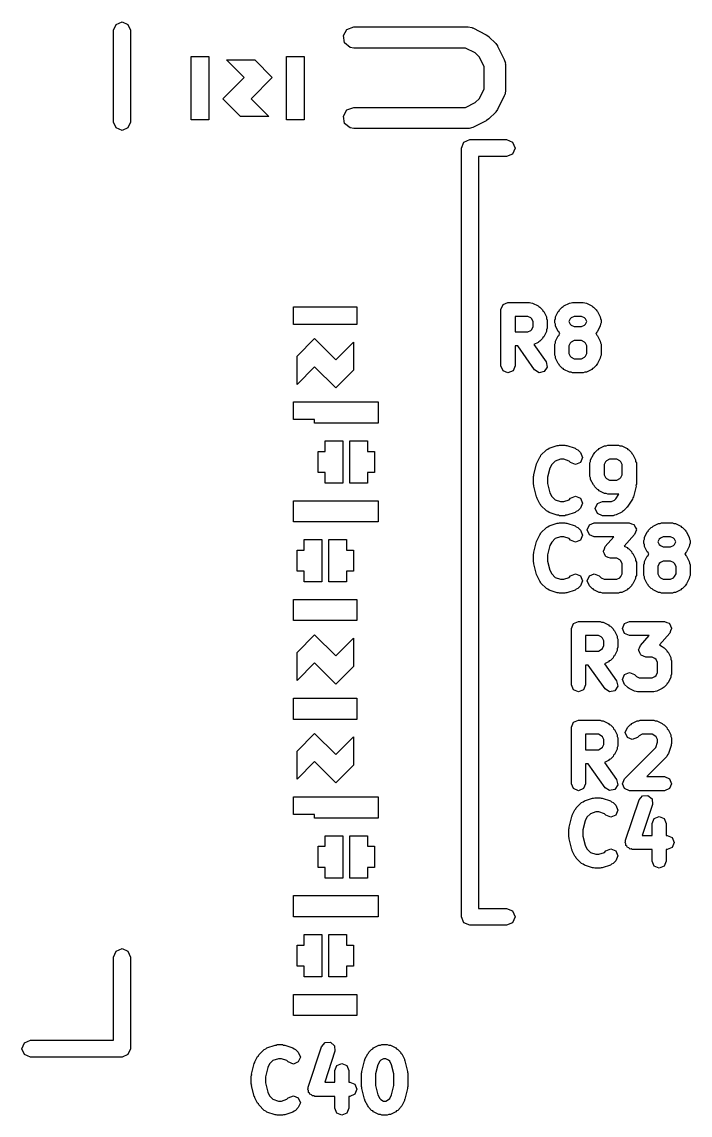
# Model space of a CAD drawing. Extents: x 99.7 to 144.3, y -109.9 to -50.
# Drawn here: x 134.95 to 139.69, y -101.98 to -94.23 of the extents above; entities that cross this region are included whole.
import ezdxf

# ---------------------------------------------------------------- set-up
doc = ezdxf.new("R2010")
doc.units = 0
doc.layers.add('BLACK', color=7, linetype='CONTINUOUS')

msp = doc.modelspace()

# ---------------------------------------------------------------- linework, layer by layer
at = {"layer": 'BLACK', "linetype": 'CONTINUOUS'}
for p, q in [((135.6, -94.29), (135.618, -94.2476)), ((135.618, -94.2476), (135.66, -94.23)), ((135.66, -94.23), (135.702, -94.2476)), ((135.702, -94.2476), (135.72, -94.29)), ((135.6, -94.94), (135.6, -94.29)), ((135.72, -94.29), (135.72, -94.94)), ((137.229, -94.3275), (137.254, -94.283)), ((137.237, -94.378), (137.229, -94.3275)), ((137.254, -94.283), (137.302, -94.2655)), ((137.302, -94.2655), (138.112, -94.2655)), ((138.112, -94.2655), (138.138, -94.27)), ((138.138, -94.27), (138.141, -94.2729)), ((138.141, -94.2729), (138.145, -94.2734)), ((138.145, -94.2734), (138.241, -94.321)), ((138.241, -94.321), (138.259, -94.3344)), ((137.277, -94.411), (137.237, -94.378)), ((138.259, -94.3344), (138.26, -94.3351)), ((138.26, -94.3351), (138.308, -94.3827)), ((138.308, -94.3827), (138.321, -94.401)), ((138.321, -94.401), (138.322, -94.4022)), ((138.322, -94.4022), (138.369, -94.4974)), ((136.15, -94.925), (136.15, -94.475)), ((136.15, -94.475), (136.275, -94.475)), ((136.275, -94.475), (136.275, -94.925)), ((136.825, -94.925), (136.825, -94.475)), ((136.825, -94.475), (136.95, -94.475)), ((136.95, -94.475), (136.95, -94.925)), ((137.302, -94.4155), (137.277, -94.411)), ((138.094, -94.4155), (137.302, -94.4155)), ((138.163, -94.4497), (138.094, -94.4155)), ((138.193, -94.4801), (138.163, -94.4497)), ((138.227, -94.5487), (138.193, -94.4801)), ((136.525, -94.625), (136.4, -94.5)), ((136.4, -94.5), (136.6, -94.5)), ((136.6, -94.5), (136.725, -94.625)), ((138.227, -94.7037), (138.227, -94.5487)), ((138.369, -94.4974), (138.377, -94.5224)), ((138.377, -94.5224), (138.376, -94.5267)), ((138.376, -94.5267), (138.377, -94.531)), ((138.377, -94.531), (138.377, -94.7214)), ((136.375, -94.775), (136.525, -94.625)), ((136.725, -94.625), (136.575, -94.775)), ((138.193, -94.7722), (138.227, -94.7037)), ((136.5, -94.9), (136.375, -94.775)), ((136.575, -94.775), (136.7, -94.9)), ((138.163, -94.8026), (138.193, -94.7722)), ((138.369, -94.755), (138.322, -94.8502)), ((138.37, -94.7505), (138.369, -94.755)), ((138.373, -94.7471), (138.37, -94.7505)), ((138.377, -94.7214), (138.373, -94.7471)), ((137.229, -94.8989), (137.254, -94.8545)), ((137.254, -94.8545), (137.302, -94.8369)), ((137.302, -94.8369), (138.094, -94.8369)), ((138.094, -94.8369), (138.163, -94.8026)), ((138.308, -94.8697), (138.26, -94.9173)), ((138.322, -94.8502), (138.308, -94.8682)), ((138.308, -94.8682), (138.308, -94.8697)), ((135.618, -94.9824), (135.6, -94.94)), ((135.72, -94.94), (135.702, -94.9824)), ((136.275, -94.925), (136.15, -94.925)), ((136.7, -94.9), (136.5, -94.9)), ((136.95, -94.925), (136.825, -94.925)), ((137.237, -94.9494), (137.229, -94.8989)), ((137.277, -94.9824), (137.237, -94.9494)), ((138.241, -94.9314), (138.145, -94.979)), ((138.242, -94.9302), (138.241, -94.9314)), ((138.26, -94.9173), (138.242, -94.9302)), ((135.66, -95), (135.618, -94.9824)), ((135.702, -94.9824), (135.66, -95)), ((137.302, -94.9869), (137.277, -94.9824)), ((138.112, -94.9869), (137.302, -94.9869)), ((138.116, -94.9854), (138.112, -94.9869)), ((138.12, -94.9864), (138.116, -94.9854)), ((138.145, -94.979), (138.12, -94.9864)), ((138.065, -95.125), (138.083, -95.0826)), ((138.083, -95.0826), (138.125, -95.065)), ((138.125, -95.065), (138.385, -95.065)), ((138.385, -95.065), (138.427, -95.0826)), ((138.427, -95.0826), (138.445, -95.125)), ((138.065, -100.575), (138.065, -95.125)), ((138.427, -95.1674), (138.385, -95.185)), ((138.445, -95.125), (138.427, -95.1674)), ((138.385, -95.185), (138.185, -95.185)), ((138.185, -95.185), (138.185, -100.515)), ((136.875, -96.375), (136.875, -96.25)), ((136.875, -96.25), (137.325, -96.25)), ((137.325, -96.25), (137.325, -96.375)), ((138.345, -96.2685), (138.36, -96.2331)), ((138.36, -96.2331), (138.395, -96.2185)), ((138.395, -96.2185), (138.548, -96.2185)), ((138.548, -96.2185), (138.558, -96.2229)), ((138.558, -96.2229), (138.57, -96.2237)), ((138.57, -96.2237), (138.608, -96.2428)), ((138.608, -96.2428), (138.613, -96.249)), ((138.613, -96.249), (138.621, -96.2521)), ((138.621, -96.2521), (138.64, -96.2712)), ((138.76, -96.2712), (138.779, -96.2521)), ((138.779, -96.2521), (138.787, -96.249)), ((138.787, -96.249), (138.792, -96.2428)), ((138.792, -96.2428), (138.83, -96.2237)), ((138.83, -96.2237), (138.842, -96.2229)), ((138.842, -96.2229), (138.852, -96.2185)), ((138.852, -96.2185), (138.929, -96.2185)), ((138.929, -96.2185), (138.939, -96.2229)), ((138.939, -96.2229), (138.951, -96.2237)), ((138.951, -96.2237), (138.989, -96.2428)), ((138.989, -96.2428), (138.994, -96.249)), ((138.994, -96.249), (139.002, -96.2521)), ((139.002, -96.2521), (139.021, -96.2712)), ((138.345, -96.6685), (138.345, -96.2685)), ((138.445, -96.3185), (138.445, -96.428)), ((138.536, -96.3185), (138.445, -96.3185)), ((138.556, -96.3286), (138.536, -96.3185)), ((138.564, -96.3362), (138.556, -96.3286)), ((138.574, -96.3564), (138.564, -96.3362)), ((138.64, -96.2712), (138.643, -96.2788)), ((138.643, -96.2788), (138.649, -96.2842)), ((138.649, -96.2842), (138.669, -96.3223)), ((138.669, -96.3223), (138.669, -96.3339)), ((138.669, -96.3339), (138.674, -96.3446)), ((138.674, -96.3446), (138.674, -96.4018)), ((138.726, -96.3446), (138.731, -96.3339)), ((138.726, -96.3637), (138.726, -96.3446)), ((138.731, -96.3223), (138.751, -96.2842)), ((138.731, -96.3339), (138.731, -96.3223)), ((138.751, -96.2842), (138.757, -96.2788)), ((138.757, -96.2788), (138.76, -96.2712)), ((138.836, -96.3362), (138.827, -96.3542)), ((138.844, -96.3286), (138.836, -96.3362)), ((138.864, -96.3185), (138.844, -96.3286)), ((138.917, -96.3185), (138.864, -96.3185)), ((138.937, -96.3286), (138.917, -96.3185)), ((138.945, -96.3362), (138.937, -96.3286)), ((138.954, -96.3542), (138.945, -96.3362)), ((139.021, -96.2712), (139.024, -96.2788)), ((139.024, -96.2788), (139.03, -96.2842)), ((139.03, -96.2842), (139.049, -96.3223)), ((139.049, -96.3223), (139.05, -96.3339)), ((139.05, -96.3339), (139.055, -96.3446)), ((139.055, -96.3446), (139.055, -96.3637)), ((137.325, -96.375), (136.875, -96.375)), ((138.536, -96.428), (138.556, -96.4178)), ((138.556, -96.4178), (138.564, -96.4103)), ((138.564, -96.4103), (138.574, -96.39)), ((138.574, -96.39), (138.574, -96.3564)), ((138.674, -96.4018), (138.669, -96.4125)), ((138.669, -96.4125), (138.669, -96.4241)), ((138.731, -96.3744), (138.726, -96.3637)), ((138.731, -96.3861), (138.731, -96.3744)), ((138.751, -96.4241), (138.731, -96.3861)), ((138.827, -96.3542), (138.836, -96.3722)), ((138.836, -96.3722), (138.844, -96.3797)), ((138.844, -96.3797), (138.864, -96.3899)), ((138.864, -96.3899), (138.917, -96.3899)), ((138.917, -96.3899), (138.937, -96.3797)), ((138.937, -96.3797), (138.945, -96.3722)), ((138.945, -96.3722), (138.954, -96.3542)), ((139.049, -96.3861), (139.03, -96.4241)), ((139.05, -96.3744), (139.049, -96.3861)), ((139.055, -96.3637), (139.05, -96.3744)), ((136.9, -96.6), (137.025, -96.475)), ((137.025, -96.475), (137.175, -96.625)), ((138.445, -96.428), (138.536, -96.428)), ((138.613, -96.4974), (138.608, -96.5036)), ((138.621, -96.4943), (138.613, -96.4974)), ((138.64, -96.4752), (138.621, -96.4943)), ((138.643, -96.4676), (138.64, -96.4752)), ((138.649, -96.4622), (138.643, -96.4676)), ((138.669, -96.4241), (138.649, -96.4622)), ((138.731, -96.4937), (138.751, -96.4556)), ((138.731, -96.5053), (138.731, -96.4937)), ((138.757, -96.4295), (138.751, -96.4241)), ((138.751, -96.4556), (138.757, -96.4502)), ((138.76, -96.4371), (138.757, -96.4295)), ((138.757, -96.4502), (138.76, -96.4426)), ((138.763, -96.4399), (138.76, -96.4371)), ((138.76, -96.4426), (138.763, -96.4399)), ((138.864, -96.4899), (138.844, -96.5)), ((138.917, -96.4899), (138.864, -96.4899)), ((138.937, -96.5), (138.917, -96.4899)), ((139.021, -96.4371), (139.018, -96.4399)), ((139.018, -96.4399), (139.021, -96.4426)), ((139.024, -96.4295), (139.021, -96.4371)), ((139.021, -96.4426), (139.024, -96.4502)), ((139.03, -96.4241), (139.024, -96.4295)), ((139.024, -96.4502), (139.03, -96.4556)), ((139.03, -96.4556), (139.049, -96.4937)), ((139.049, -96.4937), (139.05, -96.5053)), ((137.175, -96.625), (137.3, -96.5)), ((137.3, -96.5), (137.3, -96.7)), ((138.464, -96.528), (138.445, -96.528)), ((138.445, -96.528), (138.445, -96.6685)), ((138.583, -96.6971), (138.464, -96.528)), ((138.608, -96.5036), (138.579, -96.5179)), ((138.579, -96.5179), (138.665, -96.6398)), ((138.726, -96.5161), (138.731, -96.5053)), ((138.726, -96.5923), (138.726, -96.5161)), ((138.836, -96.5076), (138.826, -96.5279)), ((138.826, -96.5279), (138.826, -96.5805)), ((138.844, -96.5), (138.836, -96.5076)), ((138.945, -96.5076), (138.937, -96.5)), ((138.955, -96.5279), (138.945, -96.5076)), ((138.955, -96.5805), (138.955, -96.5279)), ((139.05, -96.5053), (139.055, -96.5161)), ((139.055, -96.5161), (139.055, -96.5923)), ((136.9, -96.8), (136.9, -96.6)), ((138.665, -96.6398), (138.673, -96.6771)), ((138.731, -96.603), (138.726, -96.5923)), ((138.731, -96.6146), (138.731, -96.603)), ((138.751, -96.6527), (138.731, -96.6146)), ((138.757, -96.6581), (138.751, -96.6527)), ((138.826, -96.5805), (138.836, -96.6007)), ((138.836, -96.6007), (138.844, -96.6083)), ((138.844, -96.6083), (138.864, -96.6185)), ((138.864, -96.6185), (138.917, -96.6185)), ((138.917, -96.6185), (138.937, -96.6083)), ((138.937, -96.6083), (138.945, -96.6007)), ((138.945, -96.6007), (138.955, -96.5805)), ((139.03, -96.6527), (139.024, -96.6581)), ((139.049, -96.6146), (139.03, -96.6527)), ((139.05, -96.603), (139.049, -96.6146)), ((139.055, -96.5923), (139.05, -96.603)), ((137.025, -96.675), (136.9, -96.8)), ((137.175, -96.825), (137.025, -96.675)), ((137.3, -96.7), (137.175, -96.825)), ((138.36, -96.7038), (138.345, -96.6685)), ((138.395, -96.7185), (138.36, -96.7038)), ((138.431, -96.7038), (138.395, -96.7185)), ((138.445, -96.6685), (138.431, -96.7038)), ((138.615, -96.7177), (138.583, -96.6971)), ((138.652, -96.7094), (138.615, -96.7177)), ((138.673, -96.6771), (138.652, -96.7094)), ((138.76, -96.6657), (138.757, -96.6581)), ((138.779, -96.6848), (138.76, -96.6657)), ((138.787, -96.6879), (138.779, -96.6848)), ((138.792, -96.6941), (138.787, -96.6879)), ((138.83, -96.7132), (138.792, -96.6941)), ((138.842, -96.714), (138.83, -96.7132)), ((138.852, -96.7185), (138.842, -96.714)), ((138.929, -96.7185), (138.852, -96.7185)), ((138.939, -96.714), (138.929, -96.7185)), ((138.951, -96.7132), (138.939, -96.714)), ((138.989, -96.6941), (138.951, -96.7132)), ((138.994, -96.6879), (138.989, -96.6941)), ((139.002, -96.6848), (138.994, -96.6879)), ((139.021, -96.6657), (139.002, -96.6848)), ((139.024, -96.6581), (139.021, -96.6657)), ((136.875, -97.05), (136.875, -96.925)), ((136.875, -96.925), (137.475, -96.925)), ((137.475, -96.925), (137.475, -97.075)), ((137.025, -97.05), (136.875, -97.05)), ((137.025, -97.075), (137.025, -97.05)), ((137.475, -97.075), (137.025, -97.075)), ((137.05, -97.425), (137.05, -97.275)), ((137.05, -97.275), (137.1, -97.275)), ((137.1, -97.275), (137.1, -97.2)), ((137.1, -97.2), (137.225, -97.2)), ((137.225, -97.2), (137.225, -97.5)), ((137.275, -97.5), (137.275, -97.2)), ((137.275, -97.2), (137.4, -97.2)), ((137.4, -97.2), (137.4, -97.275)), ((137.4, -97.275), (137.45, -97.275)), ((137.45, -97.275), (137.45, -97.425)), ((138.629, -97.3027), (138.667, -97.2646)), ((138.667, -97.2646), (138.678, -97.2602)), ((138.678, -97.2602), (138.687, -97.2526)), ((138.687, -97.2526), (138.744, -97.2335)), ((138.744, -97.2335), (138.752, -97.2341)), ((138.752, -97.2341), (138.76, -97.231)), ((138.76, -97.231), (138.798, -97.231)), ((138.798, -97.231), (138.805, -97.2341)), ((138.805, -97.2341), (138.813, -97.2335)), ((138.813, -97.2335), (138.871, -97.2526)), ((138.871, -97.2526), (138.879, -97.2602)), ((138.879, -97.2602), (138.89, -97.2646)), ((138.89, -97.2646), (138.909, -97.2837)), ((139.01, -97.2837), (139.029, -97.2646)), ((139.029, -97.2646), (139.037, -97.2615)), ((139.037, -97.2615), (139.042, -97.2553)), ((139.042, -97.2553), (139.08, -97.2362)), ((139.08, -97.2362), (139.092, -97.2354)), ((139.092, -97.2354), (139.102, -97.231)), ((139.102, -97.231), (139.179, -97.231)), ((139.179, -97.231), (139.189, -97.2354)), ((139.189, -97.2354), (139.201, -97.2362)), ((139.201, -97.2362), (139.239, -97.2553)), ((139.239, -97.2553), (139.244, -97.2615)), ((139.244, -97.2615), (139.252, -97.2646)), ((139.252, -97.2646), (139.271, -97.2837)), ((138.601, -97.3538), (138.62, -97.3157)), ((138.62, -97.3157), (138.626, -97.3103)), ((138.626, -97.3103), (138.629, -97.3027)), ((138.729, -97.3437), (138.705, -97.3677)), ((138.768, -97.331), (138.729, -97.3437)), ((138.79, -97.331), (138.768, -97.331)), ((138.828, -97.3437), (138.79, -97.331)), ((138.838, -97.3544), (138.828, -97.3437)), ((138.909, -97.2837), (138.924, -97.319)), ((138.924, -97.319), (138.909, -97.3544)), ((138.976, -97.3571), (138.981, -97.3464)), ((138.981, -97.3348), (139.001, -97.2967)), ((138.981, -97.3464), (138.981, -97.3348)), ((139.001, -97.2967), (139.007, -97.2913)), ((139.007, -97.2913), (139.01, -97.2837)), ((139.086, -97.3487), (139.076, -97.3689)), ((139.094, -97.3411), (139.086, -97.3487)), ((139.114, -97.331), (139.094, -97.3411)), ((139.167, -97.331), (139.114, -97.331)), ((139.187, -97.3411), (139.167, -97.331)), ((139.195, -97.3487), (139.187, -97.3411)), ((139.205, -97.3689), (139.195, -97.3487)), ((139.271, -97.2837), (139.274, -97.2913)), ((139.274, -97.2913), (139.28, -97.2967)), ((139.28, -97.2967), (139.299, -97.3348)), ((139.299, -97.3348), (139.3, -97.3464)), ((139.3, -97.3464), (139.305, -97.3571)), ((137.1, -97.425), (137.05, -97.425)), ((137.1, -97.5), (137.1, -97.425)), ((137.45, -97.425), (137.4, -97.425)), ((137.4, -97.425), (137.4, -97.5)), ((138.578, -97.4403), (138.597, -97.3641)), ((138.597, -97.3641), (138.6, -97.3595)), ((138.6, -97.3595), (138.601, -97.3538)), ((138.692, -97.3936), (138.676, -97.4585)), ((138.705, -97.3677), (138.692, -97.3936)), ((138.874, -97.369), (138.838, -97.3544)), ((138.909, -97.3544), (138.874, -97.369)), ((138.976, -97.4524), (138.976, -97.3571)), ((139.076, -97.3689), (139.076, -97.4406)), ((139.205, -97.4406), (139.205, -97.3689)), ((139.305, -97.3571), (139.305, -97.5095)), ((137.225, -97.5), (137.1, -97.5)), ((137.4, -97.5), (137.275, -97.5)), ((138.576, -97.4524), (138.579, -97.4465)), ((138.576, -97.5095), (138.576, -97.4524)), ((138.579, -97.4465), (138.578, -97.4403)), ((138.676, -97.4585), (138.676, -97.5034)), ((138.676, -97.5034), (138.692, -97.5683)), ((138.981, -97.4631), (138.976, -97.4524)), ((138.981, -97.4747), (138.981, -97.4631)), ((139.001, -97.5128), (138.981, -97.4747)), ((139.076, -97.4406), (139.086, -97.4609)), ((139.086, -97.4609), (139.094, -97.4684)), ((139.094, -97.4684), (139.114, -97.4786)), ((139.114, -97.4786), (139.167, -97.4786)), ((139.167, -97.4786), (139.187, -97.4684)), ((139.187, -97.4684), (139.195, -97.4609)), ((139.195, -97.4609), (139.205, -97.4406)), ((138.579, -97.5154), (138.576, -97.5095)), ((138.578, -97.5217), (138.579, -97.5154)), ((138.597, -97.5978), (138.578, -97.5217)), ((138.692, -97.5683), (138.705, -97.5942)), ((139.007, -97.5182), (139.001, -97.5128)), ((139.01, -97.5258), (139.007, -97.5182)), ((139.029, -97.5449), (139.01, -97.5258)), ((139.037, -97.548), (139.029, -97.5449)), ((139.042, -97.5542), (139.037, -97.548)), ((139.08, -97.5733), (139.042, -97.5542)), ((139.092, -97.5741), (139.08, -97.5733)), ((139.102, -97.5786), (139.092, -97.5741)), ((139.179, -97.5786), (139.102, -97.5786)), ((139.159, -97.611), (139.181, -97.5775)), ((139.181, -97.5775), (139.179, -97.5786)), ((139.303, -97.5216), (139.284, -97.5978)), ((139.305, -97.5095), (139.302, -97.5154)), ((139.302, -97.5154), (139.303, -97.5216)), ((136.875, -97.625), (137.475, -97.625)), ((136.875, -97.775), (136.875, -97.625)), ((137.475, -97.625), (137.475, -97.775)), ((138.6, -97.6024), (138.597, -97.5978)), ((138.601, -97.6081), (138.6, -97.6024)), ((138.62, -97.6462), (138.601, -97.6081)), ((138.626, -97.6516), (138.62, -97.6462)), ((138.629, -97.6592), (138.626, -97.6516)), ((138.667, -97.6973), (138.629, -97.6592)), ((138.705, -97.5942), (138.729, -97.6182)), ((138.729, -97.6182), (138.768, -97.631)), ((138.768, -97.631), (138.79, -97.631)), ((138.79, -97.631), (138.828, -97.6182)), ((138.828, -97.6182), (138.838, -97.6075)), ((138.838, -97.6075), (138.874, -97.5929)), ((138.874, -97.5929), (138.909, -97.6075)), ((138.909, -97.6075), (138.924, -97.6429)), ((138.924, -97.6429), (138.909, -97.6782)), ((139.014, -97.681), (139.029, -97.6456)), ((139.029, -97.6456), (139.064, -97.631)), ((139.064, -97.631), (139.129, -97.631)), ((139.129, -97.631), (139.149, -97.6208)), ((139.149, -97.6208), (139.159, -97.611)), ((139.277, -97.6134), (139.239, -97.6706)), ((139.279, -97.6049), (139.277, -97.6134)), ((139.284, -97.5978), (139.279, -97.6049)), ((138.678, -97.7017), (138.667, -97.6973)), ((138.687, -97.7093), (138.678, -97.7017)), ((138.744, -97.7284), (138.687, -97.7093)), ((138.752, -97.7278), (138.744, -97.7284)), ((138.76, -97.731), (138.752, -97.7278)), ((138.798, -97.731), (138.76, -97.731)), ((138.805, -97.7278), (138.798, -97.731)), ((138.813, -97.7284), (138.805, -97.7278)), ((138.871, -97.7093), (138.813, -97.7284)), ((138.879, -97.7017), (138.871, -97.7093)), ((138.89, -97.6973), (138.879, -97.7017)), ((138.909, -97.6782), (138.89, -97.6973)), ((139.029, -97.7163), (139.014, -97.681)), ((139.064, -97.731), (139.029, -97.7163)), ((139.14, -97.731), (139.064, -97.731)), ((139.151, -97.7265), (139.14, -97.731)), ((139.163, -97.7257), (139.151, -97.7265)), ((139.201, -97.7066), (139.163, -97.7257)), ((139.206, -97.7004), (139.201, -97.7066)), ((139.214, -97.6973), (139.206, -97.7004)), ((139.233, -97.6782), (139.214, -97.6973)), ((139.235, -97.6735), (139.233, -97.6782)), ((139.239, -97.6706), (139.235, -97.6735)), ((137.475, -97.775), (136.875, -97.775)), ((138.629, -97.8527), (138.667, -97.8146)), ((138.667, -97.8146), (138.678, -97.8102)), ((138.678, -97.8102), (138.687, -97.8026)), ((138.687, -97.8026), (138.744, -97.7835)), ((138.744, -97.7835), (138.752, -97.7841)), ((138.752, -97.7841), (138.76, -97.781)), ((138.76, -97.781), (138.798, -97.781)), ((138.798, -97.781), (138.805, -97.7841)), ((138.805, -97.7841), (138.813, -97.7835)), ((138.813, -97.7835), (138.871, -97.8026)), ((138.871, -97.8026), (138.879, -97.8102)), ((138.879, -97.8102), (138.89, -97.8146)), ((138.89, -97.8146), (138.909, -97.8337)), ((138.957, -97.831), (138.972, -97.7956)), ((138.972, -97.7956), (139.007, -97.781)), ((139.007, -97.781), (139.255, -97.781)), ((139.255, -97.781), (139.271, -97.7877)), ((139.271, -97.7877), (139.288, -97.7933)), ((139.288, -97.7933), (139.288, -97.7949)), ((139.288, -97.7949), (139.29, -97.7956)), ((139.29, -97.7956), (139.297, -97.8119)), ((139.297, -97.8119), (139.305, -97.8276)), ((139.391, -97.8337), (139.41, -97.8146)), ((139.41, -97.8146), (139.417, -97.8115)), ((139.417, -97.8115), (139.423, -97.8053)), ((139.423, -97.8053), (139.461, -97.7862)), ((139.461, -97.7862), (139.473, -97.7854)), ((139.473, -97.7854), (139.483, -97.781)), ((139.483, -97.781), (139.56, -97.781)), ((139.56, -97.781), (139.57, -97.7854)), ((139.57, -97.7854), (139.582, -97.7862)), ((139.582, -97.7862), (139.62, -97.8053)), ((139.62, -97.8053), (139.625, -97.8115)), ((139.625, -97.8115), (139.633, -97.8146)), ((139.633, -97.8146), (139.652, -97.8337)), ((138.601, -97.9038), (138.62, -97.8657)), ((138.62, -97.8657), (138.626, -97.8603)), ((138.626, -97.8603), (138.629, -97.8527)), ((138.729, -97.8937), (138.705, -97.9177)), ((138.768, -97.881), (138.729, -97.8937)), ((138.79, -97.881), (138.768, -97.881)), ((138.828, -97.8937), (138.79, -97.881)), ((138.838, -97.9044), (138.828, -97.8937)), ((138.909, -97.8337), (138.924, -97.869)), ((138.924, -97.869), (138.909, -97.9044)), ((138.972, -97.8663), (138.957, -97.831)), ((139.007, -97.881), (138.972, -97.8663)), ((139.145, -97.881), (139.007, -97.881)), ((139.084, -97.9504), (139.145, -97.881)), ((139.292, -97.8639), (139.219, -97.9477)), ((139.298, -97.8472), (139.292, -97.8639)), ((139.305, -97.831), (139.298, -97.8472)), ((139.305, -97.8276), (139.304, -97.8293)), ((139.304, -97.8293), (139.305, -97.831)), ((139.362, -97.8848), (139.381, -97.8467)), ((139.362, -97.8964), (139.362, -97.8848)), ((139.381, -97.8467), (139.388, -97.8413)), ((139.388, -97.8413), (139.391, -97.8337)), ((139.475, -97.8911), (139.467, -97.8987)), ((139.495, -97.881), (139.475, -97.8911)), ((139.548, -97.881), (139.495, -97.881)), ((139.568, -97.8911), (139.548, -97.881)), ((139.576, -97.8987), (139.568, -97.8911)), ((139.652, -97.8337), (139.655, -97.8413)), ((139.655, -97.8413), (139.661, -97.8467)), ((139.661, -97.8467), (139.68, -97.8848)), ((139.68, -97.8848), (139.681, -97.8964)), ((136.95, -97.975), (136.95, -97.9)), ((136.95, -97.9), (137.075, -97.9)), ((137.075, -97.9), (137.075, -98.2)), ((137.125, -98.2), (137.125, -97.9)), ((137.125, -97.9), (137.25, -97.9)), ((137.25, -97.9), (137.25, -97.975)), ((138.578, -97.9903), (138.597, -97.9141)), ((138.597, -97.9141), (138.6, -97.9095)), ((138.6, -97.9095), (138.601, -97.9038)), ((138.692, -97.9436), (138.676, -98.0085)), ((138.705, -97.9177), (138.692, -97.9436)), ((138.874, -97.919), (138.838, -97.9044)), ((138.909, -97.9044), (138.874, -97.919)), ((139.071, -97.9833), (139.078, -97.9671)), ((139.078, -97.9671), (139.084, -97.9504)), ((139.219, -97.9477), (139.239, -97.9577)), ((139.239, -97.9577), (139.244, -97.9639)), ((139.244, -97.9639), (139.252, -97.967)), ((139.252, -97.967), (139.271, -97.9861)), ((139.357, -97.9071), (139.362, -97.8964)), ((139.357, -97.9262), (139.357, -97.9071)), ((139.362, -97.9369), (139.357, -97.9262)), ((139.362, -97.9486), (139.362, -97.9369)), ((139.381, -97.9866), (139.362, -97.9486)), ((139.467, -97.8987), (139.458, -97.9167)), ((139.458, -97.9167), (139.467, -97.9347)), ((139.467, -97.9347), (139.475, -97.9422)), ((139.475, -97.9422), (139.495, -97.9524)), ((139.495, -97.9524), (139.548, -97.9524)), ((139.548, -97.9524), (139.568, -97.9422)), ((139.568, -97.9422), (139.576, -97.9347)), ((139.585, -97.9167), (139.576, -97.8987)), ((139.576, -97.9347), (139.585, -97.9167)), ((139.68, -97.9486), (139.661, -97.9866)), ((139.681, -97.9369), (139.68, -97.9486)), ((139.681, -97.8964), (139.686, -97.9071)), ((139.686, -97.9262), (139.681, -97.9369)), ((139.686, -97.9071), (139.686, -97.9262)), ((136.9, -98.125), (136.9, -97.975)), ((136.9, -97.975), (136.95, -97.975)), ((137.25, -97.975), (137.3, -97.975)), ((137.3, -97.975), (137.3, -98.125)), ((138.576, -98.0024), (138.579, -97.9965)), ((138.576, -98.0595), (138.576, -98.0024)), ((138.579, -97.9965), (138.578, -97.9903)), ((138.676, -98.0085), (138.676, -98.0534)), ((139.072, -97.985), (139.071, -97.9833)), ((139.072, -97.9867), (139.072, -97.985)), ((139.079, -98.0024), (139.072, -97.9867)), ((139.086, -98.0187), (139.079, -98.0024)), ((139.088, -98.0194), (139.086, -98.0187)), ((139.089, -98.021), (139.088, -98.0194)), ((139.105, -98.0266), (139.089, -98.021)), ((139.121, -98.0333), (139.105, -98.0266)), ((139.167, -98.0333), (139.121, -98.0333)), ((139.187, -98.0435), (139.167, -98.0333)), ((139.195, -98.051), (139.187, -98.0435)), ((139.271, -97.9861), (139.274, -97.9937)), ((139.274, -97.9937), (139.28, -97.9991)), ((139.28, -97.9991), (139.299, -98.0372)), ((139.299, -98.0372), (139.3, -98.0488)), ((139.3, -98.0488), (139.305, -98.0595)), ((139.362, -98.0562), (139.381, -98.0181)), ((139.388, -97.992), (139.381, -97.9866)), ((139.381, -98.0181), (139.388, -98.0127)), ((139.391, -97.9996), (139.388, -97.992)), ((139.388, -98.0127), (139.391, -98.0051)), ((139.394, -98.0024), (139.391, -97.9996)), ((139.391, -98.0051), (139.394, -98.0024)), ((139.652, -97.9996), (139.649, -98.0024)), ((139.649, -98.0024), (139.652, -98.0051)), ((139.655, -97.992), (139.652, -97.9996)), ((139.652, -98.0051), (139.655, -98.0127)), ((139.661, -97.9866), (139.655, -97.992)), ((139.655, -98.0127), (139.661, -98.0181)), ((139.661, -98.0181), (139.68, -98.0562)), ((136.95, -98.125), (136.9, -98.125)), ((136.95, -98.2), (136.95, -98.125)), ((137.3, -98.125), (137.25, -98.125)), ((137.25, -98.125), (137.25, -98.2)), ((138.579, -98.0654), (138.576, -98.0595)), ((138.578, -98.0717), (138.579, -98.0654)), ((138.597, -98.1478), (138.578, -98.0717)), ((138.676, -98.0534), (138.692, -98.1183)), ((138.692, -98.1183), (138.705, -98.1442)), ((139.205, -98.0713), (139.195, -98.051)), ((139.205, -98.143), (139.205, -98.0713)), ((139.305, -98.0595), (139.305, -98.1548)), ((139.357, -98.0786), (139.362, -98.0678)), ((139.357, -98.1548), (139.357, -98.0786)), ((139.362, -98.0678), (139.362, -98.0562)), ((139.467, -98.0701), (139.457, -98.0904)), ((139.457, -98.0904), (139.457, -98.143)), ((139.475, -98.0625), (139.467, -98.0701)), ((139.495, -98.0524), (139.475, -98.0625)), ((139.548, -98.0524), (139.495, -98.0524)), ((139.568, -98.0625), (139.548, -98.0524)), ((139.576, -98.0701), (139.568, -98.0625)), ((139.586, -98.0904), (139.576, -98.0701)), ((139.586, -98.143), (139.586, -98.0904)), ((139.68, -98.0562), (139.681, -98.0678)), ((139.681, -98.0678), (139.686, -98.0786)), ((139.686, -98.0786), (139.686, -98.1548)), ((137.075, -98.2), (136.95, -98.2)), ((137.25, -98.2), (137.125, -98.2)), ((138.6, -98.1524), (138.597, -98.1478)), ((138.601, -98.1581), (138.6, -98.1524)), ((138.62, -98.1962), (138.601, -98.1581)), ((138.626, -98.2016), (138.62, -98.1962)), ((138.629, -98.2092), (138.626, -98.2016)), ((138.705, -98.1442), (138.729, -98.1682)), ((138.729, -98.1682), (138.768, -98.181)), ((138.768, -98.181), (138.79, -98.181)), ((138.79, -98.181), (138.828, -98.1682)), ((138.828, -98.1682), (138.838, -98.1575)), ((138.838, -98.1575), (138.874, -98.1429)), ((138.874, -98.1429), (138.909, -98.1575)), ((138.909, -98.1575), (138.924, -98.1929)), ((138.924, -98.1929), (138.909, -98.2282)), ((138.957, -98.1929), (138.972, -98.1575)), ((138.972, -98.2282), (138.957, -98.1929)), ((138.972, -98.1575), (139.007, -98.1429)), ((139.007, -98.1429), (139.042, -98.1575)), ((139.042, -98.1575), (139.056, -98.1708)), ((139.056, -98.1708), (139.076, -98.181)), ((139.076, -98.181), (139.167, -98.181)), ((139.167, -98.181), (139.187, -98.1708)), ((139.187, -98.1708), (139.195, -98.1632)), ((139.195, -98.1632), (139.205, -98.143)), ((139.299, -98.1771), (139.28, -98.2152)), ((139.3, -98.1655), (139.299, -98.1771)), ((139.305, -98.1548), (139.3, -98.1655)), ((139.362, -98.1655), (139.357, -98.1548)), ((139.362, -98.1771), (139.362, -98.1655)), ((139.381, -98.2152), (139.362, -98.1771)), ((139.457, -98.143), (139.467, -98.1632)), ((139.467, -98.1632), (139.475, -98.1708)), ((139.475, -98.1708), (139.495, -98.181)), ((139.495, -98.181), (139.548, -98.181)), ((139.548, -98.181), (139.568, -98.1708)), ((139.568, -98.1708), (139.576, -98.1632)), ((139.576, -98.1632), (139.586, -98.143)), ((139.68, -98.1771), (139.661, -98.2152)), ((139.681, -98.1655), (139.68, -98.1771)), ((139.686, -98.1548), (139.681, -98.1655)), ((138.667, -98.2473), (138.629, -98.2092)), ((138.678, -98.2517), (138.667, -98.2473)), ((138.687, -98.2593), (138.678, -98.2517)), ((138.744, -98.2784), (138.687, -98.2593)), ((138.752, -98.2778), (138.744, -98.2784)), ((138.76, -98.281), (138.752, -98.2778)), ((138.798, -98.281), (138.76, -98.281)), ((138.805, -98.2778), (138.798, -98.281)), ((138.813, -98.2784), (138.805, -98.2778)), ((138.871, -98.2593), (138.813, -98.2784)), ((138.879, -98.2517), (138.871, -98.2593)), ((138.89, -98.2473), (138.879, -98.2517)), ((138.909, -98.2282), (138.89, -98.2473)), ((138.991, -98.2473), (138.972, -98.2282)), ((138.998, -98.2504), (138.991, -98.2473)), ((139.004, -98.2566), (138.998, -98.2504)), ((139.042, -98.2757), (139.004, -98.2566)), ((139.054, -98.2765), (139.042, -98.2757)), ((139.064, -98.281), (139.054, -98.2765)), ((139.179, -98.281), (139.064, -98.281)), ((139.189, -98.2765), (139.179, -98.281)), ((139.201, -98.2757), (139.189, -98.2765)), ((139.239, -98.2566), (139.201, -98.2757)), ((139.244, -98.2504), (139.239, -98.2566)), ((139.252, -98.2473), (139.244, -98.2504)), ((139.271, -98.2282), (139.252, -98.2473)), ((139.274, -98.2206), (139.271, -98.2282)), ((139.28, -98.2152), (139.274, -98.2206)), ((139.388, -98.2206), (139.381, -98.2152)), ((139.391, -98.2282), (139.388, -98.2206)), ((139.41, -98.2473), (139.391, -98.2282)), ((139.417, -98.2504), (139.41, -98.2473)), ((139.423, -98.2566), (139.417, -98.2504)), ((139.461, -98.2757), (139.423, -98.2566)), ((139.473, -98.2765), (139.461, -98.2757)), ((139.483, -98.281), (139.473, -98.2765)), ((139.56, -98.281), (139.483, -98.281)), ((139.57, -98.2765), (139.56, -98.281)), ((139.582, -98.2757), (139.57, -98.2765)), ((139.62, -98.2566), (139.582, -98.2757)), ((139.625, -98.2504), (139.62, -98.2566)), ((139.633, -98.2473), (139.625, -98.2504)), ((139.652, -98.2282), (139.633, -98.2473)), ((139.655, -98.2206), (139.652, -98.2282)), ((139.661, -98.2152), (139.655, -98.2206)), ((136.875, -98.475), (136.875, -98.325)), ((136.875, -98.325), (137.325, -98.325)), ((137.325, -98.325), (137.325, -98.475)), ((137.325, -98.475), (136.875, -98.475)), ((138.845, -98.531), (138.86, -98.4956)), ((138.86, -98.4956), (138.895, -98.481)), ((138.895, -98.481), (139.048, -98.481)), ((139.048, -98.481), (139.058, -98.4854)), ((139.058, -98.4854), (139.07, -98.4862)), ((139.07, -98.4862), (139.108, -98.5053)), ((139.108, -98.5053), (139.113, -98.5115)), ((139.113, -98.5115), (139.121, -98.5146)), ((139.121, -98.5146), (139.14, -98.5337)), ((139.207, -98.531), (139.222, -98.4956)), ((139.222, -98.4956), (139.257, -98.481)), ((139.257, -98.481), (139.505, -98.481)), ((139.505, -98.481), (139.521, -98.4877)), ((139.521, -98.4877), (139.538, -98.4933)), ((139.538, -98.4933), (139.538, -98.4949)), ((139.538, -98.4949), (139.54, -98.4956)), ((139.54, -98.4956), (139.547, -98.5119)), ((139.547, -98.5119), (139.555, -98.5276)), ((136.9, -98.7), (137.025, -98.575)), ((137.025, -98.575), (137.175, -98.725)), ((138.845, -98.931), (138.845, -98.531)), ((138.945, -98.581), (138.945, -98.6905)), ((139.036, -98.581), (138.945, -98.581)), ((139.056, -98.5911), (139.036, -98.581)), ((139.064, -98.5987), (139.056, -98.5911)), ((139.14, -98.5337), (139.143, -98.5413)), ((139.143, -98.5413), (139.149, -98.5467)), ((139.149, -98.5467), (139.169, -98.5848)), ((139.169, -98.5848), (139.169, -98.5964)), ((139.222, -98.5663), (139.207, -98.531)), ((139.257, -98.581), (139.222, -98.5663)), ((139.395, -98.581), (139.257, -98.581)), ((139.334, -98.6504), (139.395, -98.581)), ((139.542, -98.5639), (139.469, -98.6477)), ((139.548, -98.5472), (139.542, -98.5639)), ((139.555, -98.531), (139.548, -98.5472)), ((139.555, -98.5276), (139.554, -98.5293)), ((139.554, -98.5293), (139.555, -98.531)), ((137.175, -98.725), (137.3, -98.6)), ((137.3, -98.6), (137.3, -98.8)), ((139.074, -98.6189), (139.064, -98.5987)), ((139.064, -98.6728), (139.074, -98.6525)), ((139.074, -98.6525), (139.074, -98.6189)), ((139.169, -98.5964), (139.174, -98.6071)), ((139.174, -98.6643), (139.169, -98.675)), ((139.174, -98.6071), (139.174, -98.6643)), ((139.321, -98.6833), (139.328, -98.6671)), ((139.328, -98.6671), (139.334, -98.6504)), ((139.469, -98.6477), (139.489, -98.6577)), ((139.489, -98.6577), (139.494, -98.6639)), ((139.494, -98.6639), (139.502, -98.667)), ((139.502, -98.667), (139.521, -98.6861)), ((136.9, -98.9), (136.9, -98.7)), ((138.945, -98.6905), (139.036, -98.6905)), ((139.036, -98.6905), (139.056, -98.6803)), ((139.056, -98.6803), (139.064, -98.6728)), ((139.14, -98.7377), (139.121, -98.7568)), ((139.143, -98.7301), (139.14, -98.7377)), ((139.149, -98.7247), (139.143, -98.7301)), ((139.169, -98.6866), (139.149, -98.7247)), ((139.169, -98.675), (139.169, -98.6866)), ((139.322, -98.685), (139.321, -98.6833)), ((139.322, -98.6867), (139.322, -98.685)), ((139.329, -98.7024), (139.322, -98.6867)), ((139.336, -98.7187), (139.329, -98.7024)), ((139.338, -98.7194), (139.336, -98.7187)), ((139.339, -98.721), (139.338, -98.7194)), ((139.355, -98.7266), (139.339, -98.721)), ((139.371, -98.7333), (139.355, -98.7266)), ((139.417, -98.7333), (139.371, -98.7333)), ((139.437, -98.7435), (139.417, -98.7333)), ((139.445, -98.751), (139.437, -98.7435)), ((139.521, -98.6861), (139.524, -98.6937)), ((139.524, -98.6937), (139.53, -98.6991)), ((139.53, -98.6991), (139.549, -98.7372)), ((139.549, -98.7372), (139.55, -98.7488)), ((137.025, -98.775), (136.9, -98.9)), ((137.175, -98.925), (137.025, -98.775)), ((137.3, -98.8), (137.175, -98.925)), ((138.964, -98.7905), (138.945, -98.7905)), ((138.945, -98.7905), (138.945, -98.931)), ((139.083, -98.9596), (138.964, -98.7905)), ((139.108, -98.7661), (139.079, -98.7804)), ((139.079, -98.7804), (139.165, -98.9023)), ((139.113, -98.7599), (139.108, -98.7661)), ((139.121, -98.7568), (139.113, -98.7599)), ((139.455, -98.7713), (139.445, -98.751)), ((139.455, -98.843), (139.455, -98.7713)), ((139.55, -98.7488), (139.555, -98.7595)), ((139.555, -98.7595), (139.555, -98.8548)), ((139.165, -98.9023), (139.173, -98.9396)), ((139.207, -98.8929), (139.222, -98.8575)), ((139.222, -98.9282), (139.207, -98.8929)), ((139.222, -98.8575), (139.257, -98.8429)), ((139.257, -98.8429), (139.292, -98.8575)), ((139.292, -98.8575), (139.306, -98.8708)), ((139.306, -98.8708), (139.326, -98.881)), ((139.326, -98.881), (139.417, -98.881)), ((139.417, -98.881), (139.437, -98.8708)), ((139.437, -98.8708), (139.445, -98.8632)), ((139.445, -98.8632), (139.455, -98.843)), ((139.549, -98.8771), (139.53, -98.9152)), ((139.55, -98.8655), (139.549, -98.8771)), ((139.555, -98.8548), (139.55, -98.8655)), ((138.86, -98.9663), (138.845, -98.931)), ((138.895, -98.981), (138.86, -98.9663)), ((138.931, -98.9663), (138.895, -98.981)), ((138.945, -98.931), (138.931, -98.9663)), ((139.115, -98.9802), (139.083, -98.9596)), ((139.152, -98.9719), (139.115, -98.9802)), ((139.173, -98.9396), (139.152, -98.9719)), ((139.241, -98.9473), (139.222, -98.9282)), ((139.248, -98.9504), (139.241, -98.9473)), ((139.254, -98.9566), (139.248, -98.9504)), ((139.292, -98.9757), (139.254, -98.9566)), ((139.304, -98.9765), (139.292, -98.9757)), ((139.314, -98.981), (139.304, -98.9765)), ((139.439, -98.9765), (139.429, -98.981)), ((139.451, -98.9757), (139.439, -98.9765)), ((139.489, -98.9566), (139.451, -98.9757)), ((139.494, -98.9504), (139.489, -98.9566)), ((139.502, -98.9473), (139.494, -98.9504)), ((139.521, -98.9282), (139.502, -98.9473)), ((139.524, -98.9206), (139.521, -98.9282)), ((139.53, -98.9152), (139.524, -98.9206)), ((136.875, -99.175), (136.875, -99.025)), ((136.875, -99.025), (137.325, -99.025)), ((137.325, -99.025), (137.325, -99.175)), ((139.429, -98.981), (139.314, -98.981)), ((137.325, -99.175), (136.875, -99.175)), ((138.845, -99.231), (138.86, -99.1956)), ((138.86, -99.1956), (138.895, -99.181)), ((138.895, -99.181), (139.048, -99.181)), ((139.048, -99.181), (139.058, -99.1854)), ((139.058, -99.1854), (139.07, -99.1862)), ((139.07, -99.1862), (139.108, -99.2053)), ((139.108, -99.2053), (139.113, -99.2115)), ((139.113, -99.2115), (139.121, -99.2146)), ((139.26, -99.2146), (139.267, -99.2115)), ((139.267, -99.2115), (139.273, -99.2053)), ((139.273, -99.2053), (139.311, -99.1862)), ((139.311, -99.1862), (139.323, -99.1854)), ((139.323, -99.1854), (139.333, -99.181)), ((139.333, -99.181), (139.429, -99.181)), ((139.429, -99.181), (139.439, -99.1854)), ((139.439, -99.1854), (139.451, -99.1862)), ((139.451, -99.1862), (139.489, -99.2053)), ((139.489, -99.2053), (139.494, -99.2115)), ((139.494, -99.2115), (139.502, -99.2146)), ((136.9, -99.4), (137.025, -99.275)), ((137.025, -99.275), (137.175, -99.425)), ((138.845, -99.631), (138.845, -99.231)), ((138.945, -99.281), (138.945, -99.3905)), ((139.036, -99.281), (138.945, -99.281)), ((139.056, -99.2911), (139.036, -99.281)), ((139.121, -99.2146), (139.14, -99.2337)), ((139.14, -99.2337), (139.143, -99.2413)), ((139.143, -99.2413), (139.149, -99.2467)), ((139.149, -99.2467), (139.169, -99.2848)), ((139.169, -99.2848), (139.169, -99.2964)), ((139.226, -99.269), (139.241, -99.2337)), ((139.241, -99.3044), (139.226, -99.269)), ((139.241, -99.2337), (139.26, -99.2146)), ((139.345, -99.281), (139.325, -99.2911)), ((139.417, -99.281), (139.345, -99.281)), ((139.437, -99.2911), (139.417, -99.281)), ((139.502, -99.2146), (139.521, -99.2337)), ((139.521, -99.2337), (139.524, -99.2413)), ((139.524, -99.2413), (139.53, -99.2467)), ((139.53, -99.2467), (139.549, -99.2848)), ((139.549, -99.2848), (139.55, -99.2964)), ((137.175, -99.425), (137.3, -99.3)), ((137.3, -99.3), (137.3, -99.5)), ((139.064, -99.2987), (139.056, -99.2911)), ((139.074, -99.3189), (139.064, -99.2987)), ((139.064, -99.3728), (139.074, -99.3525)), ((139.074, -99.3525), (139.074, -99.3189)), ((139.169, -99.2964), (139.174, -99.3071)), ((139.174, -99.3643), (139.169, -99.375)), ((139.174, -99.3071), (139.174, -99.3643)), ((139.276, -99.319), (139.241, -99.3044)), ((139.312, -99.3044), (139.276, -99.319)), ((139.325, -99.2911), (139.312, -99.3044)), ((139.445, -99.2987), (139.437, -99.2911)), ((139.442, -99.3754), (139.455, -99.3371)), ((139.455, -99.3189), (139.445, -99.2987)), ((139.455, -99.3371), (139.455, -99.3189)), ((139.552, -99.361), (139.533, -99.4182)), ((139.55, -99.2964), (139.555, -99.3071)), ((139.555, -99.3452), (139.552, -99.3528)), ((139.552, -99.3528), (139.552, -99.361)), ((139.555, -99.3071), (139.555, -99.3452)), ((136.9, -99.6), (136.9, -99.4)), ((138.945, -99.3905), (139.036, -99.3905)), ((139.036, -99.3905), (139.056, -99.3803)), ((139.056, -99.3803), (139.064, -99.3728)), ((139.14, -99.4377), (139.121, -99.4568)), ((139.143, -99.4301), (139.14, -99.4377)), ((139.149, -99.4247), (139.143, -99.4301)), ((139.169, -99.3866), (139.149, -99.4247)), ((139.169, -99.375), (139.169, -99.3866)), ((139.222, -99.5956), (139.442, -99.3754)), ((139.521, -99.4377), (139.378, -99.581)), ((139.526, -99.427), (139.521, -99.4377)), ((139.533, -99.4182), (139.526, -99.427)), ((137.025, -99.475), (136.9, -99.6)), ((137.175, -99.625), (137.025, -99.475)), ((137.3, -99.5), (137.175, -99.625)), ((138.964, -99.4905), (138.945, -99.4905)), ((138.945, -99.4905), (138.945, -99.631)), ((139.083, -99.6596), (138.964, -99.4905)), ((139.108, -99.4661), (139.079, -99.4804)), ((139.079, -99.4804), (139.165, -99.6023)), ((139.113, -99.4599), (139.108, -99.4661)), ((139.121, -99.4568), (139.113, -99.4599)), ((139.207, -99.631), (139.222, -99.5956)), ((139.378, -99.581), (139.505, -99.581)), ((139.505, -99.581), (139.54, -99.5956)), ((139.54, -99.5956), (139.555, -99.631)), ((138.86, -99.6663), (138.845, -99.631)), ((138.895, -99.681), (138.86, -99.6663)), ((138.931, -99.6663), (138.895, -99.681)), ((138.945, -99.631), (138.931, -99.6663)), ((139.115, -99.6802), (139.083, -99.6596)), ((139.152, -99.6719), (139.115, -99.6802)), ((139.173, -99.6396), (139.152, -99.6719)), ((139.165, -99.6023), (139.173, -99.6396)), ((139.222, -99.6663), (139.207, -99.631)), ((139.257, -99.681), (139.222, -99.6663)), ((139.54, -99.6663), (139.505, -99.681)), ((139.555, -99.631), (139.54, -99.6663)), ((136.875, -99.85), (136.875, -99.725)), ((136.875, -99.725), (137.475, -99.725)), ((137.475, -99.725), (137.475, -99.875)), ((138.928, -99.7602), (138.937, -99.7526)), ((138.937, -99.7526), (138.994, -99.7335)), ((138.994, -99.7335), (139.002, -99.7341)), ((139.002, -99.7341), (139.01, -99.731)), ((139.01, -99.731), (139.048, -99.731)), ((139.048, -99.731), (139.055, -99.7341)), ((139.055, -99.7341), (139.063, -99.7335)), ((139.063, -99.7335), (139.121, -99.7526)), ((139.121, -99.7526), (139.129, -99.7602)), ((139.229, -100.032), (139.324, -99.7461)), ((139.505, -99.681), (139.257, -99.681)), ((139.324, -99.7461), (139.349, -99.7172)), ((139.349, -99.7172), (139.387, -99.7145)), ((139.387, -99.7145), (139.416, -99.7395)), ((139.416, -99.7395), (139.419, -99.7777)), ((138.851, -99.8538), (138.87, -99.8157)), ((138.87, -99.8157), (138.876, -99.8103)), ((138.876, -99.8103), (138.879, -99.8027)), ((138.879, -99.8027), (138.917, -99.7646)), ((138.917, -99.7646), (138.928, -99.7602)), ((139.018, -99.831), (138.979, -99.8437)), ((139.04, -99.831), (139.018, -99.831)), ((139.078, -99.8437), (139.04, -99.831)), ((139.129, -99.7602), (139.14, -99.7646)), ((139.14, -99.7646), (139.159, -99.7837)), ((139.159, -99.7837), (139.174, -99.819)), ((139.174, -99.819), (139.159, -99.8544)), ((139.419, -99.7777), (139.346, -99.9976)), ((137.025, -99.85), (136.875, -99.85)), ((137.025, -99.875), (137.025, -99.85)), ((137.475, -99.875), (137.025, -99.875)), ((138.828, -99.9403), (138.847, -99.8641)), ((138.847, -99.8641), (138.85, -99.8595)), ((138.85, -99.8595), (138.851, -99.8538)), ((138.942, -99.8936), (138.926, -99.9585)), ((138.955, -99.8677), (138.942, -99.8936)), ((138.979, -99.8437), (138.955, -99.8677)), ((139.088, -99.8544), (139.078, -99.8437)), ((139.124, -99.869), (139.088, -99.8544)), ((139.159, -99.8544), (139.124, -99.869)), ((139.417, -99.9143), (139.431, -99.8789)), ((139.431, -99.8789), (139.467, -99.8643)), ((139.467, -99.8643), (139.502, -99.8789)), ((139.502, -99.8789), (139.517, -99.9143)), ((138.826, -99.9524), (138.829, -99.9465)), ((138.826, -100.01), (138.826, -99.9524)), ((138.829, -99.9465), (138.828, -99.9403)), ((138.926, -99.9585), (138.926, -100.003)), ((139.417, -99.9976), (139.417, -99.9143)), ((139.517, -99.9143), (139.517, -99.9976)), ((137.1, -100.075), (137.1, -100)), ((137.1, -100), (137.225, -100)), ((137.225, -100), (137.225, -100.3)), ((137.275, -100.3), (137.275, -100)), ((137.275, -100), (137.4, -100)), ((137.4, -100), (137.4, -100.075)), ((138.829, -100.015), (138.826, -100.01)), ((138.828, -100.022), (138.829, -100.015)), ((138.847, -100.098), (138.828, -100.022)), ((138.926, -100.003), (138.942, -100.068)), ((139.226, -100.048), (139.229, -100.04)), ((139.231, -100.058), (139.226, -100.048)), ((139.229, -100.04), (139.229, -100.032)), ((139.231, -100.07), (139.231, -100.058)), ((139.346, -99.9976), (139.417, -99.9976)), ((139.517, -99.9976), (139.524, -99.9976)), ((139.524, -99.9976), (139.559, -100.012)), ((139.559, -100.012), (139.574, -100.048)), ((139.574, -100.048), (139.559, -100.083)), ((137.05, -100.225), (137.05, -100.075)), ((137.05, -100.075), (137.1, -100.075)), ((137.4, -100.075), (137.45, -100.075)), ((137.45, -100.075), (137.45, -100.225)), ((138.85, -100.102), (138.847, -100.098)), ((138.851, -100.108), (138.85, -100.102)), ((138.87, -100.146), (138.851, -100.108)), ((138.942, -100.068), (138.955, -100.094)), ((138.955, -100.094), (138.979, -100.118)), ((138.979, -100.118), (139.018, -100.131)), ((139.018, -100.131), (139.04, -100.131)), ((139.04, -100.131), (139.078, -100.118)), ((139.078, -100.118), (139.088, -100.108)), ((139.088, -100.108), (139.124, -100.093)), ((139.124, -100.093), (139.159, -100.108)), ((139.159, -100.108), (139.174, -100.143)), ((139.238, -100.075), (139.231, -100.07)), ((139.241, -100.083), (139.238, -100.075)), ((139.252, -100.087), (139.241, -100.083)), ((139.26, -100.095), (139.252, -100.087)), ((139.269, -100.094), (139.26, -100.095)), ((139.276, -100.098), (139.269, -100.094)), ((139.417, -100.098), (139.276, -100.098)), ((139.417, -100.181), (139.417, -100.098)), ((139.524, -100.098), (139.517, -100.098)), ((139.517, -100.098), (139.517, -100.181)), ((139.559, -100.083), (139.524, -100.098)), ((138.876, -100.152), (138.87, -100.146)), ((138.879, -100.159), (138.876, -100.152)), ((138.917, -100.197), (138.879, -100.159)), ((138.928, -100.202), (138.917, -100.197)), ((138.937, -100.209), (138.928, -100.202)), ((138.994, -100.228), (138.937, -100.209)), ((139.121, -100.209), (139.063, -100.228)), ((139.129, -100.202), (139.121, -100.209)), ((139.14, -100.197), (139.129, -100.202)), ((139.159, -100.178), (139.14, -100.197)), ((139.174, -100.143), (139.159, -100.178)), ((139.431, -100.216), (139.417, -100.181)), ((139.467, -100.231), (139.431, -100.216)), ((139.502, -100.216), (139.467, -100.231)), ((139.517, -100.181), (139.502, -100.216)), ((137.1, -100.225), (137.05, -100.225)), ((137.1, -100.3), (137.1, -100.225)), ((137.45, -100.225), (137.4, -100.225)), ((137.4, -100.225), (137.4, -100.3)), ((139.002, -100.228), (138.994, -100.228)), ((139.01, -100.231), (139.002, -100.228)), ((139.048, -100.231), (139.01, -100.231)), ((139.055, -100.228), (139.048, -100.231)), ((139.063, -100.228), (139.055, -100.228)), ((137.225, -100.3), (137.1, -100.3)), ((137.4, -100.3), (137.275, -100.3)), ((136.875, -100.425), (137.475, -100.425)), ((136.875, -100.575), (136.875, -100.425)), ((137.475, -100.425), (137.475, -100.575)), ((138.185, -100.515), (138.385, -100.515)), ((138.385, -100.515), (138.427, -100.533)), ((137.475, -100.575), (136.875, -100.575)), ((138.083, -100.617), (138.065, -100.575)), ((138.427, -100.533), (138.445, -100.575)), ((138.445, -100.575), (138.427, -100.617)), ((138.125, -100.635), (138.083, -100.617)), ((138.385, -100.635), (138.125, -100.635)), ((138.427, -100.617), (138.385, -100.635)), ((136.95, -100.775), (136.95, -100.7)), ((136.95, -100.7), (137.075, -100.7)), ((137.075, -100.7), (137.075, -101)), ((137.125, -101), (137.125, -100.7)), ((137.125, -100.7), (137.25, -100.7)), ((137.25, -100.7), (137.25, -100.775)), ((135.6, -100.86), (135.618, -100.818)), ((135.618, -100.818), (135.66, -100.8)), ((135.66, -100.8), (135.702, -100.818)), ((135.702, -100.818), (135.72, -100.86)), ((136.9, -100.925), (136.9, -100.775)), ((136.9, -100.775), (136.95, -100.775)), ((137.25, -100.775), (137.3, -100.775)), ((137.3, -100.775), (137.3, -100.925)), ((135.6, -101.45), (135.6, -100.86)), ((135.72, -100.86), (135.72, -101.51)), ((136.95, -100.925), (136.9, -100.925)), ((136.95, -101), (136.95, -100.925)), ((137.3, -100.925), (137.25, -100.925)), ((137.25, -100.925), (137.25, -101)), ((137.075, -101), (136.95, -101)), ((137.25, -101), (137.125, -101)), ((136.875, -101.275), (136.875, -101.125)), ((136.875, -101.125), (137.325, -101.125)), ((137.325, -101.125), (137.325, -101.275)), ((137.325, -101.275), (136.875, -101.275)), ((134.968, -101.468), (135.01, -101.45)), ((135.01, -101.45), (135.6, -101.45)), ((134.95, -101.51), (134.968, -101.468)), ((134.968, -101.552), (134.95, -101.51)), ((135.72, -101.51), (135.702, -101.552)), ((136.629, -101.553), (136.667, -101.515)), ((136.667, -101.515), (136.678, -101.51)), ((136.678, -101.51), (136.687, -101.503)), ((136.687, -101.503), (136.744, -101.484)), ((136.744, -101.484), (136.752, -101.484)), ((136.752, -101.484), (136.76, -101.481)), ((136.76, -101.481), (136.798, -101.481)), ((136.798, -101.481), (136.805, -101.484)), ((136.805, -101.484), (136.813, -101.484)), ((136.813, -101.484), (136.871, -101.503)), ((136.871, -101.503), (136.879, -101.51)), ((136.879, -101.51), (136.89, -101.515)), ((136.89, -101.515), (136.909, -101.534)), ((136.909, -101.534), (136.924, -101.569)), ((136.979, -101.782), (137.074, -101.496)), ((137.074, -101.496), (137.099, -101.467)), ((137.169, -101.528), (137.096, -101.748)), ((137.099, -101.467), (137.137, -101.464)), ((137.137, -101.464), (137.166, -101.49)), ((137.166, -101.49), (137.169, -101.528)), ((137.407, -101.541), (137.41, -101.534)), ((137.41, -101.534), (137.429, -101.515)), ((137.429, -101.515), (137.437, -101.511)), ((137.437, -101.511), (137.442, -101.505)), ((137.442, -101.505), (137.48, -101.486)), ((137.48, -101.486), (137.492, -101.485)), ((137.492, -101.485), (137.502, -101.481)), ((137.502, -101.481), (137.54, -101.481)), ((137.54, -101.481), (137.551, -101.485)), ((137.551, -101.485), (137.563, -101.486)), ((137.563, -101.486), (137.601, -101.505)), ((137.601, -101.505), (137.606, -101.511)), ((137.606, -101.511), (137.614, -101.515)), ((137.614, -101.515), (137.633, -101.534)), ((137.633, -101.534), (137.636, -101.541)), ((135.01, -101.57), (134.968, -101.552)), ((135.66, -101.57), (135.01, -101.57)), ((135.702, -101.552), (135.66, -101.57)), ((136.578, -101.69), (136.597, -101.614)), ((136.597, -101.614), (136.6, -101.609)), ((136.6, -101.609), (136.601, -101.604)), ((136.601, -101.604), (136.62, -101.566)), ((136.62, -101.566), (136.626, -101.56)), ((136.626, -101.56), (136.629, -101.553)), ((136.729, -101.594), (136.705, -101.618)), ((136.768, -101.581), (136.729, -101.594)), ((136.79, -101.581), (136.768, -101.581)), ((136.828, -101.594), (136.79, -101.581)), ((136.838, -101.604), (136.828, -101.594)), ((136.874, -101.619), (136.838, -101.604)), ((136.909, -101.604), (136.874, -101.619)), ((136.924, -101.569), (136.909, -101.604)), ((137.181, -101.629), (137.217, -101.614)), ((137.217, -101.614), (137.252, -101.629)), ((137.359, -101.671), (137.378, -101.595)), ((137.378, -101.595), (137.381, -101.59)), ((137.381, -101.585), (137.401, -101.547)), ((137.381, -101.59), (137.381, -101.585)), ((137.401, -101.547), (137.407, -101.541)), ((137.486, -101.599), (137.473, -101.625)), ((137.494, -101.591), (137.486, -101.599)), ((137.514, -101.581), (137.494, -101.591)), ((137.529, -101.581), (137.514, -101.581)), ((137.549, -101.591), (137.529, -101.581)), ((137.557, -101.599), (137.549, -101.591)), ((137.569, -101.625), (137.557, -101.599)), ((137.636, -101.541), (137.642, -101.547)), ((137.642, -101.547), (137.661, -101.585)), ((137.661, -101.585), (137.662, -101.59)), ((137.662, -101.59), (137.665, -101.595)), ((137.665, -101.595), (137.684, -101.671)), ((136.579, -101.697), (136.578, -101.69)), ((136.692, -101.644), (136.676, -101.709)), ((136.705, -101.618), (136.692, -101.644)), ((137.167, -101.664), (137.181, -101.629)), ((137.167, -101.748), (137.167, -101.664)), ((137.252, -101.629), (137.267, -101.664)), ((137.267, -101.664), (137.267, -101.748)), ((137.357, -101.683), (137.36, -101.677)), ((137.357, -101.779), (137.357, -101.683)), ((137.36, -101.677), (137.359, -101.671)), ((137.473, -101.625), (137.457, -101.689)), ((137.457, -101.689), (137.457, -101.772)), ((137.586, -101.689), (137.569, -101.625)), ((137.586, -101.772), (137.586, -101.689)), ((137.684, -101.671), (137.683, -101.677)), ((137.683, -101.677), (137.686, -101.683)), ((137.686, -101.683), (137.686, -101.779)), ((136.576, -101.702), (136.579, -101.697)), ((136.576, -101.76), (136.576, -101.702)), ((136.579, -101.765), (136.576, -101.76)), ((136.578, -101.772), (136.579, -101.765)), ((136.676, -101.709), (136.676, -101.753)), ((136.676, -101.753), (136.692, -101.818)), ((137.096, -101.748), (137.167, -101.748)), ((137.267, -101.748), (137.274, -101.748)), ((137.274, -101.748), (137.309, -101.762)), ((137.309, -101.762), (137.324, -101.798)), ((136.597, -101.848), (136.578, -101.772)), ((136.6, -101.852), (136.597, -101.848)), ((136.692, -101.818), (136.705, -101.844)), ((136.705, -101.844), (136.729, -101.868)), ((136.838, -101.858), (136.874, -101.843)), ((136.874, -101.843), (136.909, -101.858)), ((136.976, -101.798), (136.979, -101.79)), ((136.981, -101.808), (136.976, -101.798)), ((136.979, -101.79), (136.979, -101.782)), ((136.981, -101.82), (136.981, -101.808)), ((136.988, -101.825), (136.981, -101.82)), ((136.991, -101.833), (136.988, -101.825)), ((137.002, -101.837), (136.991, -101.833)), ((137.01, -101.845), (137.002, -101.837)), ((137.019, -101.844), (137.01, -101.845)), ((137.026, -101.848), (137.019, -101.844)), ((137.167, -101.848), (137.026, -101.848)), ((137.167, -101.931), (137.167, -101.848)), ((137.274, -101.848), (137.267, -101.848)), ((137.267, -101.848), (137.267, -101.931)), ((137.309, -101.833), (137.274, -101.848)), ((137.324, -101.798), (137.309, -101.833)), ((137.36, -101.784), (137.357, -101.779)), ((137.359, -101.791), (137.36, -101.784)), ((137.378, -101.867), (137.359, -101.791)), ((137.457, -101.772), (137.473, -101.837)), ((137.473, -101.837), (137.486, -101.863)), ((137.557, -101.863), (137.569, -101.837)), ((137.569, -101.837), (137.586, -101.772)), ((137.684, -101.791), (137.665, -101.867)), ((137.686, -101.779), (137.683, -101.784)), ((137.683, -101.784), (137.684, -101.791)), ((136.601, -101.858), (136.6, -101.852)), ((136.62, -101.896), (136.601, -101.858)), ((136.626, -101.902), (136.62, -101.896)), ((136.629, -101.909), (136.626, -101.902)), ((136.667, -101.947), (136.629, -101.909)), ((136.729, -101.868), (136.768, -101.881)), ((136.768, -101.881), (136.79, -101.881)), ((136.79, -101.881), (136.828, -101.868)), ((136.828, -101.868), (136.838, -101.858)), ((136.909, -101.858), (136.924, -101.893)), ((136.924, -101.893), (136.909, -101.928)), ((137.381, -101.871), (137.378, -101.867)), ((137.381, -101.877), (137.381, -101.871)), ((137.401, -101.915), (137.381, -101.877)), ((137.407, -101.921), (137.401, -101.915)), ((137.41, -101.928), (137.407, -101.921)), ((137.486, -101.863), (137.494, -101.871)), ((137.494, -101.871), (137.514, -101.881)), ((137.514, -101.881), (137.529, -101.881)), ((137.529, -101.881), (137.549, -101.871)), ((137.549, -101.871), (137.557, -101.863)), ((137.636, -101.921), (137.633, -101.928)), ((137.642, -101.915), (137.636, -101.921)), ((137.661, -101.877), (137.642, -101.915)), ((137.662, -101.871), (137.661, -101.877)), ((137.665, -101.867), (137.662, -101.871)), ((136.678, -101.952), (136.667, -101.947)), ((136.687, -101.959), (136.678, -101.952)), ((136.744, -101.978), (136.687, -101.959)), ((136.752, -101.978), (136.744, -101.978)), ((136.76, -101.981), (136.752, -101.978)), ((136.798, -101.981), (136.76, -101.981)), ((136.805, -101.978), (136.798, -101.981)), ((136.813, -101.978), (136.805, -101.978)), ((136.871, -101.959), (136.813, -101.978)), ((136.879, -101.952), (136.871, -101.959)), ((136.89, -101.947), (136.879, -101.952)), ((136.909, -101.928), (136.89, -101.947)), ((137.181, -101.966), (137.167, -101.931)), ((137.217, -101.981), (137.181, -101.966)), ((137.252, -101.966), (137.217, -101.981)), ((137.267, -101.931), (137.252, -101.966)), ((137.429, -101.947), (137.41, -101.928)), ((137.437, -101.95), (137.429, -101.947)), ((137.442, -101.957), (137.437, -101.95)), ((137.48, -101.976), (137.442, -101.957)), ((137.492, -101.976), (137.48, -101.976)), ((137.502, -101.981), (137.492, -101.976)), ((137.54, -101.981), (137.502, -101.981)), ((137.551, -101.976), (137.54, -101.981)), ((137.563, -101.976), (137.551, -101.976)), ((137.601, -101.957), (137.563, -101.976)), ((137.606, -101.95), (137.601, -101.957)), ((137.614, -101.947), (137.606, -101.95)), ((137.633, -101.928), (137.614, -101.947))]:
    msp.add_line(p, q, dxfattribs=at)

doc.saveas('drawing.dxf')
